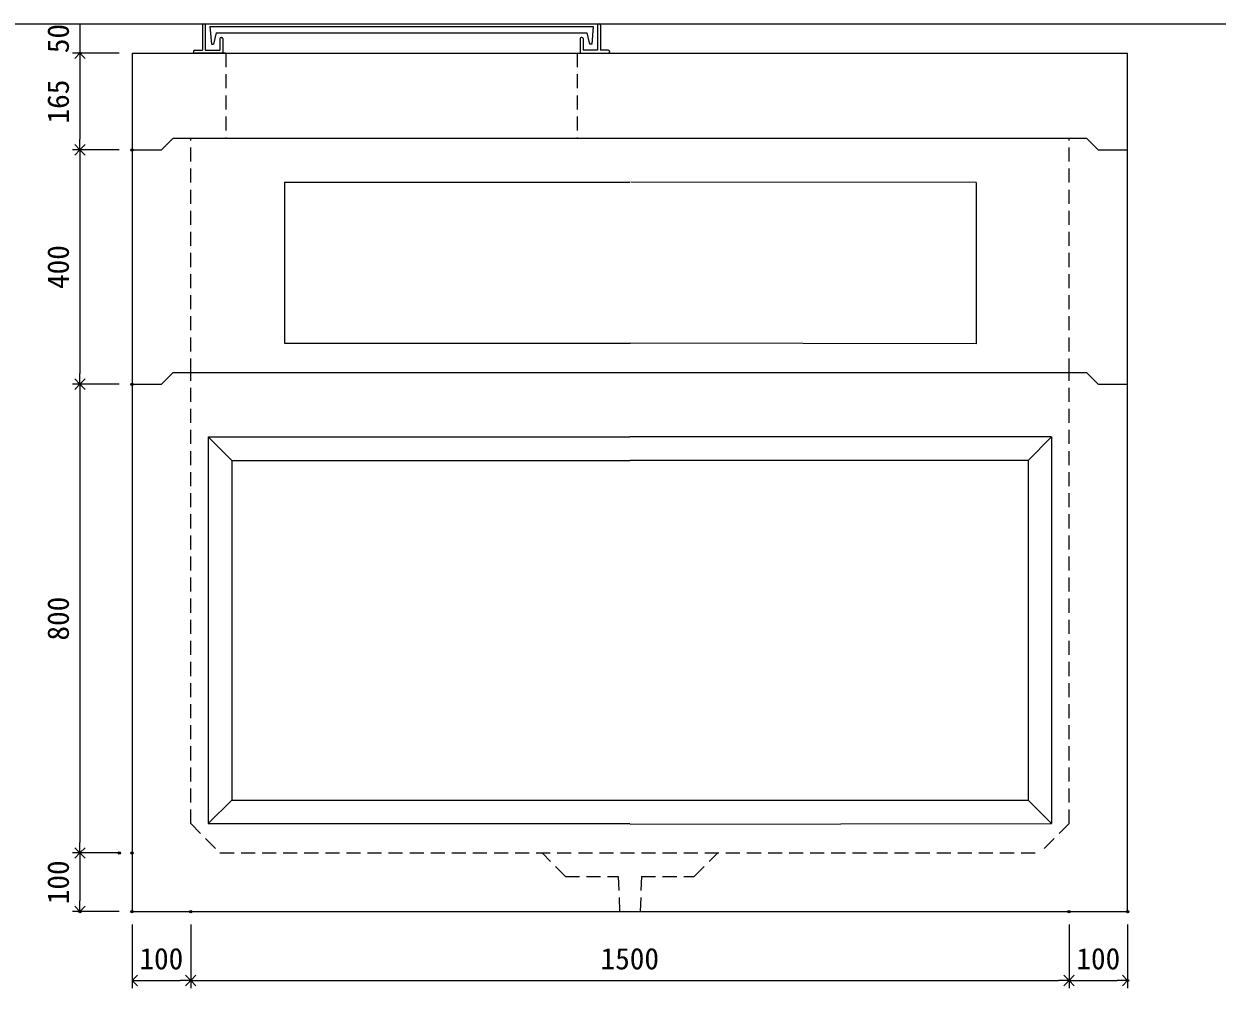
# Model space of a CAD drawing. Units: millimetres, scale not verified. Extents: x -6420 to 6420, y -3035 to 3035.
# Drawn here: x 286 to 2323, y -1597 to 48 of the extents above; entities that cross this region are included whole.
import ezdxf
from ezdxf.enums import TextEntityAlignment as Align

# ---------------------------------------------------------------- set-up
doc = ezdxf.new("R2010")
doc.units = ezdxf.units.MM
doc.header["$LTSCALE"] = 20
doc.header["$PDMODE"] = 32
doc.header["$PDSIZE"] = 4
doc.linetypes.add('DASHED1', pattern=[1.8, 1.2, -0.6])
doc.linetypes.add('USER2', pattern=[50.8, 31.75, -6.35, 6.35, -6.35])
doc.layers.add('0-1_Defpoints', color=7, linetype='Continuous')
for name, color, linetype, lineweight in [('0-3_gaikei', 7, 'Continuous', 18), ('0-4_kakure', 7, 'DASHED1', 5), ('0-5_sunpou', 7, 'Continuous', 5), ('0-8_uchigawa', 6, 'Continuous', 18), ('0-A_futa', 3, 'Continuous', 18), ('0-B_GL', 4, 'Continuous', 18), ('1-2_uchigawa2', 6, 'USER2', 18)]:
    doc.layers.add(name, color=color, linetype=linetype, lineweight=lineweight)
doc.styles.add('ＭＳ ゴシック', font='')
doc.styles.get('ＭＳ ゴシック').set_extended_font_data('MS Gothic')

# ---------------------------------------------------------------- blocks, each defined once
blk = doc.blocks.new('_Open90')
at = {"layer": '0-5_sunpou'}
blk.add_line((0, 0), (-1, 0), dxfattribs=at)
blk.add_lwpolyline([(-0.5, 0.5), (0, 0), (-0.5, -0.5)], dxfattribs=at)
blk = doc.blocks.new('D69')
at = {"layer": '0-1_Defpoints'}
for p in [(3053.24, 2425.17), (2964.21, 2025.17), (3053.24, 2025.17)]:
    blk.add_point(p, dxfattribs=at)
at = {"layer": '0-5_sunpou'}
for p, q in [((3031.24, 2425.17), (2951.21, 2425.17)), ((2964.21, 2407.17), (2964.21, 2043.17)), ((3031.24, 2025.17), (2951.21, 2025.17))]:
    blk.add_line(p, q, dxfattribs=at)
at = {"layer": '0-5_sunpou', "xscale": 18, "yscale": 18}
for p, rotation in [((2964.21, 2425.17), 90), ((2964.21, 2025.17), 270)]:
    blk.add_blockref('_Open90', p, dxfattribs=dict(at, rotation=rotation))
at = {"layer": '0-5_sunpou', "style": 'ＭＳ ゴシック'}
blk.add_text('400', height=36.66, rotation=90, dxfattribs=at).set_placement((2956.21, 2187.67), align=Align.BOTTOM_LEFT)
blk = doc.blocks.new('D45')
at = {"layer": '0-1_Defpoints'}
for p in [(3053.24, 2025.17), (2964.21, 1225.17), (3053.24, 1225.17)]:
    blk.add_point(p, dxfattribs=at)
at = {"layer": '0-5_sunpou'}
for p, q in [((3031.24, 2025.17), (2951.21, 2025.17)), ((2964.21, 2007.17), (2964.21, 1243.17)), ((3031.24, 1225.17), (2951.21, 1225.17))]:
    blk.add_line(p, q, dxfattribs=at)
at = {"layer": '0-5_sunpou', "xscale": 18, "yscale": 18}
for p, rotation in [((2964.21, 2025.17), 90), ((2964.21, 1225.17), 270)]:
    blk.add_blockref('_Open90', p, dxfattribs=dict(at, rotation=rotation))
at = {"layer": '0-5_sunpou', "style": 'ＭＳ ゴシック'}
blk.add_text('800', height=36.66, rotation=90, dxfattribs=at).set_placement((2956.21, 1587.67), align=Align.BOTTOM_LEFT)
blk = doc.blocks.new('D46')
at = {"layer": '0-1_Defpoints'}
for p in [(3031.24, 1225.17), (2964.21, 1125.17), (3053.24, 1125.17)]:
    blk.add_point(p, dxfattribs=at)
at = {"layer": '0-5_sunpou'}
for p, q in [((3009.24, 1225.17), (2951.21, 1225.17)), ((2964.21, 1207.17), (2964.21, 1143.17)), ((3031.24, 1125.17), (2951.21, 1125.17))]:
    blk.add_line(p, q, dxfattribs=at)
at = {"layer": '0-5_sunpou', "xscale": 18, "yscale": 18}
for p, rotation in [((2964.21, 1225.17), 90), ((2964.21, 1125.17), 270)]:
    blk.add_blockref('_Open90', p, dxfattribs=dict(at, rotation=rotation))
at = {"layer": '0-5_sunpou', "style": 'ＭＳ ゴシック'}
blk.add_text('100', height=36.66, rotation=90, dxfattribs=at).set_placement((2956.21, 1137.67), align=Align.BOTTOM_LEFT)
blk = doc.blocks.new('D47')
at = {"layer": '0-1_Defpoints'}
for p in [(3053.24, 1125.17), (3153.24, 1125.17), (3153.24, 1007.46)]:
    blk.add_point(p, dxfattribs=at)
at = {"layer": '0-5_sunpou'}
for p, q in [((3053.24, 1103.17), (3053.24, 994.46)), ((3153.24, 1103.17), (3153.24, 994.46)), ((3071.24, 1007.46), (3135.24, 1007.46))]:
    blk.add_line(p, q, dxfattribs=at)
at = {"layer": '0-5_sunpou', "xscale": 18, "yscale": 18, "rotation": 180}
blk.add_blockref('_Open90', (3053.24, 1007.46), dxfattribs=at)
at = {"layer": '0-5_sunpou', "xscale": 18, "yscale": 18}
blk.add_blockref('_Open90', (3153.24, 1007.46), dxfattribs=at)
at = {"layer": '0-5_sunpou', "style": 'ＭＳ ゴシック'}
blk.add_text('100', height=36.66, dxfattribs=at).set_placement((3065.74, 1015.46), align=Align.BOTTOM_LEFT)
blk = doc.blocks.new('D48')
at = {"layer": '0-1_Defpoints'}
for p in [(3153.24, 1125.17), (4653.24, 1125.17), (4653.24, 1007.46)]:
    blk.add_point(p, dxfattribs=at)
at = {"layer": '0-5_sunpou'}
for p, q in [((3153.24, 1103.17), (3153.24, 994.46)), ((4653.24, 1103.17), (4653.24, 994.46)), ((3171.24, 1007.46), (4635.24, 1007.46))]:
    blk.add_line(p, q, dxfattribs=at)
at = {"layer": '0-5_sunpou', "xscale": 18, "yscale": 18, "rotation": 180}
blk.add_blockref('_Open90', (3153.24, 1007.46), dxfattribs=at)
at = {"layer": '0-5_sunpou', "xscale": 18, "yscale": 18}
blk.add_blockref('_Open90', (4653.24, 1007.46), dxfattribs=at)
at = {"layer": '0-5_sunpou', "style": 'ＭＳ ゴシック'}
blk.add_text('1500', height=36.66, dxfattribs=at).set_placement((3853.24, 1015.46), align=Align.BOTTOM_LEFT)
blk = doc.blocks.new('D49')
at = {"layer": '0-1_Defpoints'}
for p in [(4653.24, 1125.17), (4753.24, 1125.17), (4753.24, 1007.46)]:
    blk.add_point(p, dxfattribs=at)
at = {"layer": '0-5_sunpou'}
for p, q in [((4653.24, 1103.17), (4653.24, 994.46)), ((4753.24, 1103.17), (4753.24, 994.46)), ((4671.24, 1007.46), (4735.24, 1007.46))]:
    blk.add_line(p, q, dxfattribs=at)
at = {"layer": '0-5_sunpou', "xscale": 18, "yscale": 18, "rotation": 180}
blk.add_blockref('_Open90', (4653.24, 1007.46), dxfattribs=at)
at = {"layer": '0-5_sunpou', "xscale": 18, "yscale": 18}
blk.add_blockref('_Open90', (4753.24, 1007.46), dxfattribs=at)
at = {"layer": '0-5_sunpou', "style": 'ＭＳ ゴシック'}
blk.add_text('100', height=36.66, dxfattribs=at).set_placement((4665.74, 1015.46), align=Align.BOTTOM_LEFT)
blk = doc.blocks.new('_Open90_44')
at = {"layer": '0-5_sunpou'}
blk.add_line((0, 0), (-1, 0), dxfattribs=at)
blk.add_lwpolyline([(-0.5, 0.5), (0, 0), (-0.5, -0.5)], dxfattribs=at)
blk = doc.blocks.new('16 5')
at = {"layer": '0-5_sunpou'}
for p, q in [((75.03, 82.5), (-5, 82.5)), ((8, 64.5), (8, -64.5)), ((53.03, -82.5), (-5, -82.5))]:
    blk.add_line(p, q, dxfattribs=at)
at = {"layer": '0-5_sunpou', "xscale": 18, "yscale": 18}
for p, rotation in [((8, 82.5), 90), ((8, -82.5), 270)]:
    blk.add_blockref('_Open90_44', p, dxfattribs=dict(at, rotation=rotation))
at = {"layer": '0-5_sunpou', "style": 'ＭＳ ゴシック'}
blk.add_text('165', height=36.66, rotation=90, dxfattribs=at).set_placement((0, -37.5), align=Align.BOTTOM_LEFT)
blk = doc.blocks.new('5 0')
at = {"layer": '0-5_sunpou'}
for p, q in [((2.73, 37.5), (2.73, -12.5)), ((9.9, -12.5), (-10.27, -12.5))]:
    blk.add_line(p, q, dxfattribs=at)
blk.add_point((2.73, -12.5), dxfattribs=at)
at = {"layer": '0-5_sunpou', "style": 'ＭＳ ゴシック'}
blk.add_text('50', height=36.66, rotation=90, dxfattribs=at).set_placement((-5.27, -12.5), align=Align.BOTTOM_LEFT)

msp = doc.modelspace()

# ---------------------------------------------------------------- linework, layer by layer
at = {"layer": '0-3_gaikei'}
for p, q in [((470.49, -1.62), (470.49, -566.62)), ((470.49, -1.62), (2170.49, -1.62)), ((470.49, -1.62), (2170.49, -1.62)), ((470.49, -1.62), (2170.49, -1.62)), ((470.49, -1.62), (2170.49, -1.62)), ((470.49, -1.62), (2170.49, -1.62)), ((2170.49, -566.62), (2170.49, -1.62)), ((540.49, -146.62), (520.49, -166.62)), ((540.49, -146.62), (520.49, -166.62)), ((540.49, -146.62), (520.49, -166.62)), ((540.49, -146.62), (520.49, -166.62)), ((540.49, -146.62), (520.49, -166.62)), ((540.49, -146.62), (520.49, -166.62)), ((540.49, -146.62), (520.49, -166.62)), ((540.49, -146.62), (520.49, -166.62)), ((540.49, -146.62), (520.49, -166.62)), ((540.49, -146.62), (520.49, -166.62)), ((540.49, -146.62), (520.49, -166.62)), ((540.49, -146.62), (520.49, -166.62)), ((540.49, -146.62), (520.49, -166.62)), ((540.49, -146.62), (520.49, -166.62)), ((540.49, -146.62), (2100.49, -146.62)), ((540.49, -146.62), (2100.49, -146.62)), ((540.49, -146.62), (2100.49, -146.62)), ((540.49, -146.62), (2100.49, -146.62)), ((540.49, -146.62), (2100.49, -146.62)), ((540.49, -146.62), (2100.49, -146.62)), ((540.49, -146.62), (2100.49, -146.62)), ((540.49, -146.62), (2100.49, -146.62)), ((540.49, -146.62), (2100.49, -146.62)), ((540.49, -146.62), (2100.49, -146.62)), ((540.49, -146.62), (2100.49, -146.62)), ((540.49, -146.62), (2100.49, -146.62)), ((540.49, -146.62), (2100.49, -146.62)), ((540.49, -146.62), (2100.49, -146.62)), ((2100.49, -146.62), (2120.49, -166.62)), ((2100.49, -146.62), (2120.49, -166.62)), ((2100.49, -146.62), (2120.49, -166.62)), ((2100.49, -146.62), (2120.49, -166.62)), ((2100.49, -146.62), (2120.49, -166.62)), ((2100.49, -146.62), (2120.49, -166.62)), ((2100.49, -146.62), (2120.49, -166.62)), ((2100.49, -146.62), (2120.49, -166.62)), ((2100.49, -146.62), (2120.49, -166.62)), ((2100.49, -146.62), (2120.49, -166.62)), ((2100.49, -146.62), (2120.49, -166.62)), ((2100.49, -146.62), (2120.49, -166.62)), ((2100.49, -146.62), (2120.49, -166.62)), ((2100.49, -146.62), (2120.49, -166.62)), ((470.49, -166.62), (520.49, -166.62)), ((470.49, -166.62), (520.49, -166.62)), ((470.49, -166.62), (520.49, -166.62)), ((470.49, -166.62), (520.49, -166.62)), ((470.49, -166.62), (520.49, -166.62)), ((470.49, -166.62), (520.49, -166.62)), ((470.49, -166.62), (520.49, -166.62)), ((470.49, -166.62), (520.49, -166.62)), ((470.49, -166.62), (520.49, -166.62)), ((470.49, -166.62), (520.49, -166.62)), ((470.49, -166.62), (520.49, -166.62)), ((470.49, -166.62), (520.49, -166.62)), ((470.49, -166.62), (520.49, -166.62)), ((470.49, -166.62), (520.49, -166.62)), ((2120.49, -166.62), (2170.49, -166.62)), ((2120.49, -166.62), (2170.49, -166.62)), ((2120.49, -166.62), (2170.49, -166.62)), ((2120.49, -166.62), (2170.49, -166.62)), ((2120.49, -166.62), (2170.49, -166.62)), ((2120.49, -166.62), (2170.49, -166.62)), ((2120.49, -166.62), (2170.49, -166.62)), ((2120.49, -166.62), (2170.49, -166.62)), ((2120.49, -166.62), (2170.49, -166.62)), ((2120.49, -166.62), (2170.49, -166.62)), ((2120.49, -166.62), (2170.49, -166.62)), ((2120.49, -166.62), (2170.49, -166.62)), ((2120.49, -166.62), (2170.49, -166.62)), ((2120.49, -166.62), (2170.49, -166.62)), ((540.49, -546.62), (520.49, -566.62)), ((540.49, -546.62), (520.49, -566.62)), ((540.49, -546.62), (520.49, -566.62)), ((540.49, -546.62), (520.49, -566.62)), ((540.49, -546.62), (520.49, -566.62)), ((540.49, -546.62), (520.49, -566.62)), ((540.49, -546.62), (520.49, -566.62)), ((540.49, -546.62), (520.49, -566.62)), ((540.49, -546.62), (520.49, -566.62)), ((540.49, -546.62), (520.49, -566.62)), ((540.49, -546.62), (520.49, -566.62)), ((540.49, -546.62), (520.49, -566.62)), ((540.49, -546.62), (520.49, -566.62)), ((540.49, -546.62), (520.49, -566.62)), ((540.49, -546.62), (520.49, -566.62)), ((540.49, -546.62), (520.49, -566.62)), ((540.49, -546.62), (520.49, -566.62)), ((540.49, -546.62), (520.49, -566.62)), ((540.49, -546.62), (520.49, -566.62)), ((540.49, -546.62), (520.49, -566.62)), ((540.49, -546.62), (520.49, -566.62)), ((540.49, -546.62), (520.49, -566.62)), ((540.49, -546.62), (520.49, -566.62)), ((540.49, -546.62), (520.49, -566.62)), ((540.49, -546.62), (520.49, -566.62)), ((540.49, -546.62), (520.49, -566.62)), ((540.49, -546.62), (520.49, -566.62)), ((540.49, -546.62), (520.49, -566.62)), ((540.49, -546.62), (520.49, -566.62)), ((540.49, -546.62), (520.49, -566.62)), ((540.49, -546.62), (520.49, -566.62)), ((540.49, -546.62), (520.49, -566.62)), ((540.49, -546.62), (520.49, -566.62)), ((540.49, -546.62), (520.49, -566.62)), ((540.49, -546.62), (520.49, -566.62)), ((540.49, -546.62), (520.49, -566.62)), ((540.49, -546.62), (2100.49, -546.62)), ((540.49, -546.62), (2100.49, -546.62)), ((540.49, -546.62), (2100.49, -546.62)), ((540.49, -546.62), (2100.49, -546.62)), ((540.49, -546.62), (2100.49, -546.62)), ((540.49, -546.62), (2100.49, -546.62)), ((540.49, -546.62), (2100.49, -546.62)), ((540.49, -546.62), (2100.49, -546.62)), ((540.49, -546.62), (2100.49, -546.62)), ((540.49, -546.62), (2100.49, -546.62)), ((540.49, -546.62), (2100.49, -546.62)), ((540.49, -546.62), (2100.49, -546.62)), ((540.49, -546.62), (2100.49, -546.62)), ((540.49, -546.62), (2100.49, -546.62)), ((540.49, -546.62), (2100.49, -546.62)), ((540.49, -546.62), (2100.49, -546.62)), ((540.49, -546.62), (2100.49, -546.62)), ((540.49, -546.62), (2100.49, -546.62)), ((540.49, -546.62), (2100.49, -546.62)), ((540.49, -546.62), (2100.49, -546.62)), ((540.49, -546.62), (2100.49, -546.62)), ((540.49, -546.62), (2100.49, -546.62)), ((540.49, -546.62), (2100.49, -546.62)), ((540.49, -546.62), (2100.49, -546.62)), ((540.49, -546.62), (2100.49, -546.62)), ((540.49, -546.62), (2100.49, -546.62)), ((540.49, -546.62), (2100.49, -546.62)), ((540.49, -546.62), (2100.49, -546.62)), ((540.49, -546.62), (2100.49, -546.62)), ((540.49, -546.62), (2100.49, -546.62)), ((540.49, -546.62), (2100.49, -546.62)), ((540.49, -546.62), (2100.49, -546.62)), ((540.49, -546.62), (2100.49, -546.62)), ((540.49, -546.62), (2100.49, -546.62)), ((540.49, -546.62), (2100.49, -546.62)), ((540.49, -546.62), (2100.49, -546.62)), ((2100.49, -546.62), (2120.49, -566.62)), ((2100.49, -546.62), (2120.49, -566.62)), ((2100.49, -546.62), (2120.49, -566.62)), ((2100.49, -546.62), (2120.49, -566.62)), ((2100.49, -546.62), (2120.49, -566.62)), ((2100.49, -546.62), (2120.49, -566.62)), ((2100.49, -546.62), (2120.49, -566.62)), ((2100.49, -546.62), (2120.49, -566.62)), ((2100.49, -546.62), (2120.49, -566.62)), ((2100.49, -546.62), (2120.49, -566.62)), ((2100.49, -546.62), (2120.49, -566.62)), ((2100.49, -546.62), (2120.49, -566.62)), ((2100.49, -546.62), (2120.49, -566.62)), ((2100.49, -546.62), (2120.49, -566.62)), ((2100.49, -546.62), (2120.49, -566.62)), ((2100.49, -546.62), (2120.49, -566.62)), ((2100.49, -546.62), (2120.49, -566.62)), ((2100.49, -546.62), (2120.49, -566.62)), ((2100.49, -546.62), (2120.49, -566.62)), ((2100.49, -546.62), (2120.49, -566.62)), ((2100.49, -546.62), (2120.49, -566.62)), ((2100.49, -546.62), (2120.49, -566.62)), ((2100.49, -546.62), (2120.49, -566.62)), ((2100.49, -546.62), (2120.49, -566.62)), ((2100.49, -546.62), (2120.49, -566.62)), ((2100.49, -546.62), (2120.49, -566.62)), ((2100.49, -546.62), (2120.49, -566.62)), ((2100.49, -546.62), (2120.49, -566.62)), ((2100.49, -546.62), (2120.49, -566.62)), ((2100.49, -546.62), (2120.49, -566.62)), ((2100.49, -546.62), (2120.49, -566.62)), ((2100.49, -546.62), (2120.49, -566.62)), ((2100.49, -546.62), (2120.49, -566.62)), ((2100.49, -546.62), (2120.49, -566.62)), ((2100.49, -546.62), (2120.49, -566.62)), ((2100.49, -546.62), (2120.49, -566.62)), ((470.49, -566.62), (520.49, -566.62)), ((470.49, -566.62), (520.49, -566.62)), ((470.49, -566.62), (520.49, -566.62)), ((470.49, -566.62), (520.49, -566.62)), ((470.49, -566.62), (520.49, -566.62)), ((470.49, -566.62), (520.49, -566.62)), ((470.49, -566.62), (520.49, -566.62)), ((470.49, -566.62), (520.49, -566.62)), ((470.49, -566.62), (520.49, -566.62)), ((470.49, -566.62), (520.49, -566.62)), ((470.49, -566.62), (520.49, -566.62)), ((470.49, -566.62), (520.49, -566.62)), ((470.49, -566.62), (520.49, -566.62)), ((470.49, -566.62), (520.49, -566.62)), ((470.49, -566.62), (520.49, -566.62)), ((470.49, -566.62), (520.49, -566.62)), ((470.49, -566.62), (520.49, -566.62)), ((470.49, -566.62), (520.49, -566.62)), ((470.49, -566.62), (520.49, -566.62)), ((470.49, -566.62), (520.49, -566.62)), ((470.49, -566.62), (520.49, -566.62)), ((470.49, -566.62), (520.49, -566.62)), ((470.49, -566.62), (520.49, -566.62)), ((470.49, -566.62), (470.49, -1466.62)), ((470.49, -566.62), (520.49, -566.62)), ((470.49, -566.62), (520.49, -566.62)), ((470.49, -566.62), (520.49, -566.62)), ((470.49, -566.62), (520.49, -566.62)), ((470.49, -566.62), (520.49, -566.62)), ((470.49, -566.62), (520.49, -566.62)), ((470.49, -566.62), (520.49, -566.62)), ((470.49, -566.62), (520.49, -566.62)), ((470.49, -566.62), (520.49, -566.62)), ((470.49, -566.62), (520.49, -566.62)), ((470.49, -566.62), (520.49, -566.62)), ((470.49, -566.62), (520.49, -566.62)), ((470.49, -566.62), (520.49, -566.62)), ((2120.49, -566.62), (2170.49, -566.62)), ((2120.49, -566.62), (2170.49, -566.62)), ((2120.49, -566.62), (2170.49, -566.62)), ((2120.49, -566.62), (2170.49, -566.62)), ((2120.49, -566.62), (2170.49, -566.62)), ((2120.49, -566.62), (2170.49, -566.62)), ((2120.49, -566.62), (2170.49, -566.62)), ((2120.49, -566.62), (2170.49, -566.62)), ((2120.49, -566.62), (2170.49, -566.62)), ((2120.49, -566.62), (2170.49, -566.62)), ((2120.49, -566.62), (2170.49, -566.62)), ((2120.49, -566.62), (2170.49, -566.62)), ((2120.49, -566.62), (2170.49, -566.62)), ((2120.49, -566.62), (2170.49, -566.62)), ((2120.49, -566.62), (2170.49, -566.62)), ((2120.49, -566.62), (2170.49, -566.62)), ((2120.49, -566.62), (2170.49, -566.62)), ((2120.49, -566.62), (2170.49, -566.62)), ((2120.49, -566.62), (2170.49, -566.62)), ((2120.49, -566.62), (2170.49, -566.62)), ((2120.49, -566.62), (2170.49, -566.62)), ((2120.49, -566.62), (2170.49, -566.62)), ((2120.49, -566.62), (2170.49, -566.62)), ((2120.49, -566.62), (2170.49, -566.62)), ((2120.49, -566.62), (2170.49, -566.62)), ((2120.49, -566.62), (2170.49, -566.62)), ((2120.49, -566.62), (2170.49, -566.62)), ((2120.49, -566.62), (2170.49, -566.62)), ((2120.49, -566.62), (2170.49, -566.62)), ((2120.49, -566.62), (2170.49, -566.62)), ((2120.49, -566.62), (2170.49, -566.62)), ((2120.49, -566.62), (2170.49, -566.62)), ((2120.49, -566.62), (2170.49, -566.62)), ((2120.49, -566.62), (2170.49, -566.62)), ((2120.49, -566.62), (2170.49, -566.62)), ((2120.49, -566.62), (2170.49, -566.62)), ((2170.49, -1466.62), (2170.49, -566.62)), ((470.49, -1466.62), (2170.49, -1466.62))]:
    msp.add_line(p, q, dxfattribs=at)
at = {"layer": '0-4_kakure'}
for p, q in [((630.49, -1.62), (630.49, -146.62)), ((1230.49, -1.62), (1230.49, -146.62)), ((570.49, -546.62), (570.49, -146.62)), ((2070.49, -546.62), (2070.49, -146.62)), ((570.49, -1316.62), (570.49, -546.62)), ((2070.49, -1316.62), (2070.49, -546.62)), ((570.49, -1316.62), (620.49, -1366.62)), ((2070.49, -1316.62), (2020.49, -1366.62)), ((620.49, -1366.62), (2020.49, -1366.62)), ((1210.49, -1406.62), (1170.49, -1366.62)), ((1210.49, -1406.62), (1300.49, -1406.62)), ((1300.49, -1406.62), (1302.99, -1466.62)), ((1340.49, -1406.62), (1337.99, -1466.62))]:
    msp.add_line(p, q, dxfattribs=at)
msp.add_lwpolyline([(1340.49, -1406.62), (1430.49, -1406.62), (1470.49, -1366.62)], dxfattribs=at)
at = {"layer": '0-8_uchigawa'}
for p, q in [((600.49, -656.62), (1320.49, -656.62)), ((600.49, -656.62), (600.49, -1316.62)), ((640.49, -696.62), (600.49, -656.62)), ((2040.49, -656.62), (1320.49, -656.62)), ((2000.49, -696.62), (2040.49, -656.62)), ((2040.49, -656.62), (2040.49, -1316.62)), ((2040.49, -656.62), (2040.49, -1316.62)), ((640.49, -696.62), (640.49, -1276.62)), ((640.49, -696.62), (1320.49, -696.62)), ((640.49, -696.62), (1320.49, -696.62)), ((2000.49, -696.62), (1320.49, -696.62)), ((2000.49, -696.62), (2000.49, -1276.62)), ((640.49, -1276.62), (600.49, -1316.62)), ((640.49, -1276.62), (1320.49, -1276.62)), ((600.49, -1316.62), (1320.49, -1316.62)), ((1321.18, -1317.31), (2040.49, -1316.62))]:
    msp.add_line(p, q, dxfattribs=at)
msp.add_lwpolyline([(1320.49, -1276.62), (2000.49, -1276.62), (2040.49, -1316.62)], dxfattribs=at)
at = {"layer": '0-A_futa'}
for p, q in [((590.49, 46.38), (590.49, 3.38)), ((592.49, 48.38), (595.49, 48.38)), ((595.49, 48.38), (595.49, 3.38)), ((603.3, 43.88), (1257.63, 43.88)), ((603.3, 43.88), (605.79, 13.88)), ((1257.63, 43.88), (1255.38, 13.88)), ((1265.49, 48.38), (1268.49, 48.38)), ((1265.49, 48.38), (1265.49, 3.38)), ((1270.49, 46.38), (1270.49, 3.38)), ((613.82, 32.88), (609.5, 13.88)), ((613.82, 32.88), (1247.16, 32.88)), ((620.49, 23.38), (620.49, 3.38)), ((622.49, 25.38), (623.49, 25.38)), ((625.49, 23.38), (625.49, -1.62)), ((1235.49, 23.38), (1235.49, -1.62)), ((1238.49, 25.38), (1237.49, 25.38)), ((1240.49, 23.38), (1240.49, 3.38)), ((1247.16, 32.88), (1251.48, 13.88)), ((575.49, 1.38), (575.49, 0.38)), ((577.49, 3.38), (590.49, 3.38)), ((595.49, 3.38), (620.49, 3.38)), ((605.79, 13.88), (609.5, 13.88)), ((1265.49, 3.38), (1240.49, 3.38)), ((1255.38, 13.88), (1251.48, 13.88)), ((1283.49, 3.38), (1270.49, 3.38)), ((1285.49, 1.38), (1285.49, 0.38)), ((630.49, -1.62), (577.49, -1.62)), ((1235.49, -1.62), (1283.49, -1.62))]:
    msp.add_line(p, q, dxfattribs=at)
for centre, start, end in [((592.49, 46.38), 90, 180), ((1268.49, 46.38), 0, 90), ((622.49, 23.38), 90, 180), ((623.49, 23.38), 0, 90), ((1237.49, 23.38), 90, 180), ((1238.49, 23.38), 0, 90), ((577.49, 1.38), 90, 180), ((577.49, 0.38), 180, 270), ((1283.49, 1.38), 0, 90), ((1283.49, 0.38), 270, 0)]:
    msp.add_arc(centre, 2, start, end, dxfattribs=at)
at = {"layer": '0-B_GL'}
msp.add_line((-1739.51, 48.38), (6420.49, 48.38), dxfattribs=at)
at = {"layer": '1-2_uchigawa2'}
for p, q in [((730.49, -221.62), (1320.49, -221.62)), ((730.49, -221.62), (730.49, -496.62)), ((1912.04, -222.49), (1322.04, -221.62)), ((1912.04, -222.49), (1911.64, -497.48)), ((730.49, -496.62), (1321.02, -496.62)), ((1911.64, -497.48), (1321.1, -496.62))]:
    msp.add_line(p, q, dxfattribs=at)

# ---------------------------------------------------------------- block references
at = {"layer": '0-5_sunpou'}
for name, p in [('5 0', (378.73, 10.88)), ('16 5', (373.46, -84.12)), ('D69', (-2582.75, -2591.78)), ('D45', (-2582.75, -2591.78)), ('D46', (-2582.75, -2591.78)), ('D47', (-2582.75, -2591.78)), ('D48', (-2582.75, -2591.78)), ('D49', (-2582.75, -2591.78))]:
    msp.add_blockref(name, p, dxfattribs=at)

doc.saveas('drawing.dxf')
